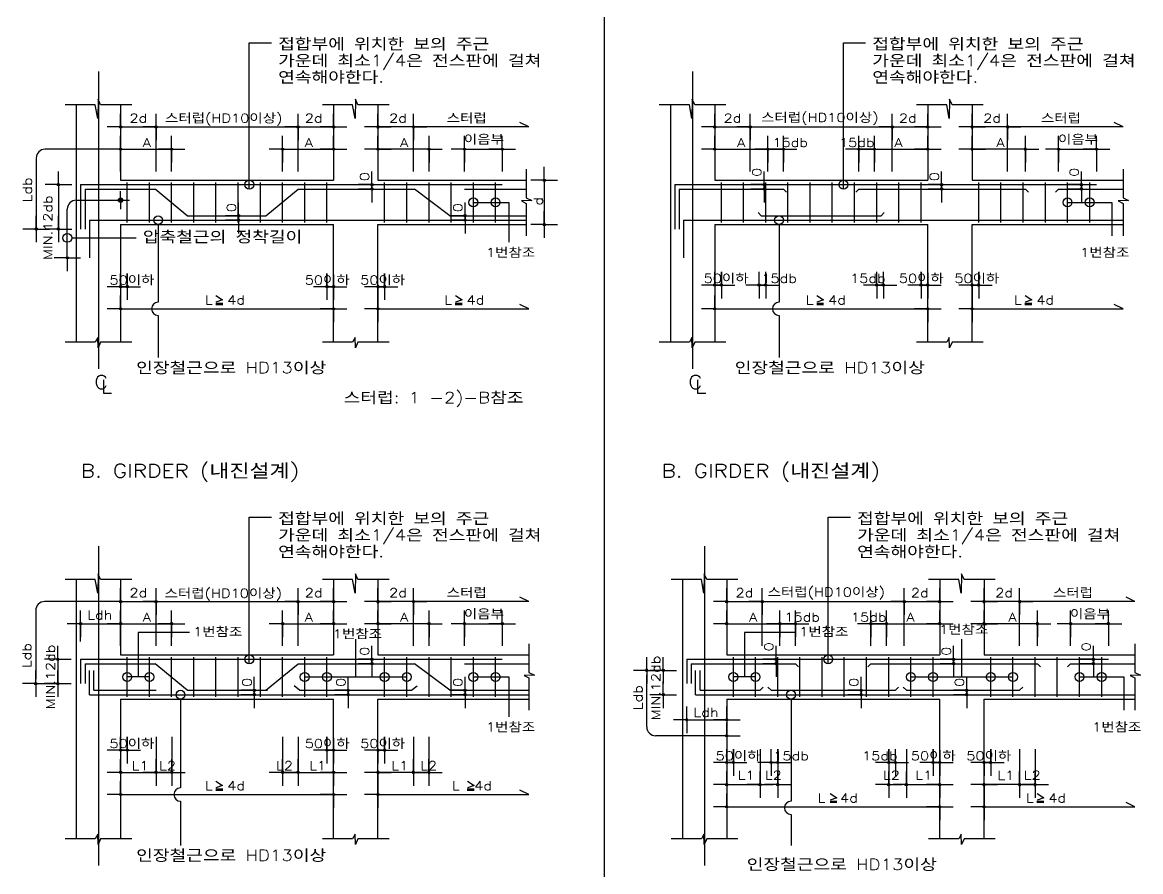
# Model space of a CAD drawing. Header units: millimetres. Extents: x 2237537 to 2823092, y 532110 to 734861.
# Drawn here: x 2576413 to 2596456, y 552192 to 567421 of the extents above; entities that cross this region are included whole.
import ezdxf
from ezdxf.lldxf.tags import DXFTag

# ---------------------------------------------------------------- set-up
doc = ezdxf.new("R2010")
doc.units = ezdxf.units.MM
doc.header["$LTSCALE"] = 300
doc.header["$MEASUREMENT"] = 0
for name, color, linetype in [('2', 2, 'Continuous'), ('3', 3, 'Continuous'), ('4', 4, 'Continuous'), ('P', 7, 'Continuous'), ('T', 3, 'Continuous')]:
    doc.layers.add(name, color=color, linetype=linetype)
doc.layers.add('text', color=7, linetype='Continuous', lineweight=30)
doc.styles.add('HS', font='romans__.ttf', dxfattribs={"width": 1.1, "bigfont": 'ghs'})
tags = doc.linetypes.add('CENTER', pattern=[45, 40, -2, 1, -2]).pattern_tags.tags
tags[10:11] = [DXFTag(74, 4), DXFTag(75, 0), DXFTag(340, '0'), DXFTag(46, 1.0), DXFTag(50, 0.0), DXFTag(44, 0.0), DXFTag(45, 0.0)]
tags[8:9] = [DXFTag(74, 4), DXFTag(75, 0), DXFTag(340, '0'), DXFTag(46, 1.0), DXFTag(50, 0.0), DXFTag(44, 0.0), DXFTag(45, 0.0)]
tags[6:7] = [DXFTag(74, 4), DXFTag(75, 0), DXFTag(340, '0'), DXFTag(46, 1.0), DXFTag(50, 0.0), DXFTag(44, 0.0), DXFTag(45, 0.0)]
tags[4:5] = [DXFTag(74, 4), DXFTag(75, 0), DXFTag(340, '0'), DXFTag(46, 1.0), DXFTag(50, 0.0), DXFTag(44, 0.0), DXFTag(45, 0.0)]

# ---------------------------------------------------------------- blocks, each defined once
blk = doc.blocks.new('P')
at = {"layer": '2'}
for q in [(0, 600), (-600, 0), (600, 0), (0, -600)]:
    blk.add_line((0, 0), q, dxfattribs=at)
at = {"layer": '4'}
for radius in [50, 25]:
    blk.add_circle((0, 0), radius, dxfattribs=at)
blk = doc.blocks.new('0')
at = {"layer": 'P'}
for p in [(0, 0), (0, -200)]:
    blk.add_blockref('P', p, dxfattribs=at)
at = {"layer": 'T', "style": 'HS', "width": 1.2}
blk.add_text('0', height=400, rotation=90, dxfattribs=at).set_placement((-129, 155))

msp = doc.modelspace()

# ---------------------------------------------------------------- linework, layer by layer
at = {"layer": '2'}
for p, q in [((2580480, 567055.8, -1000), (2580877.7, 567055.8, -1000)), ((2580480, 564431, -1000), (2580480, 567055.8, -1000)), ((2591128.8, 567055.8, -1000), (2591526.5, 567055.8, -1000)), ((2591128.8, 564431, -1000), (2591128.8, 567055.8, -1000)), ((2577770.7, 566042.8, -1000), (2577762.8, 565698.6, -1000)), ((2577815.5, 565942.2, -1000), (2577770.7, 566042.8, -1000)), ((2582383.8, 566042.8, -1000), (2582375.9, 565698.6, -1000)), ((2582428.6, 565942.2, -1000), (2582383.8, 566042.8, -1000)), ((2588419.5, 566042.8, -1000), (2588411.7, 565698.6, -1000)), ((2588464.4, 565942.2, -1000), (2588419.5, 566042.8, -1000)), ((2593032.7, 566042.8, -1000), (2593024.8, 565698.6, -1000)), ((2593077.5, 565942.2, -1000), (2593032.7, 566042.8, -1000)), ((2577718.7, 565942.2, -1000), (2577179.2, 565942.2, -1000)), ((2577378, 565942.2, -1000), (2577378, 561687, -1000)), ((2577762.8, 565698.6, -1000), (2577718.7, 565942.2, -1000)), ((2578372.2, 565942.2, -1000), (2577815.5, 565942.2, -1000)), ((2578173.4, 565942.2, -1000), (2578173.4, 564590.1, -1000)), ((2582331.8, 565942.2, -1000), (2581792.3, 565942.2, -1000)), ((2581991.2, 565942.2, -1000), (2581991.2, 564590.1, -1000)), ((2582375.9, 565698.6, -1000), (2582331.8, 565942.2, -1000)), ((2582985.4, 565942.2, -1000), (2582428.6, 565942.2, -1000)), ((2582786.5, 565942.2, -1000), (2582786.5, 564590.1, -1000)), ((2588367.5, 565942.2, -1000), (2587828.1, 565942.2, -1000)), ((2588026.9, 565942.2, -1000), (2588026.9, 561687, -1000)), ((2588411.7, 565698.6, -1000), (2588367.5, 565942.2, -1000)), ((2589021.1, 565942.2, -1000), (2588464.4, 565942.2, -1000)), ((2588822.3, 565942.2, -1000), (2588822.3, 564590.1, -1000)), ((2592980.7, 565942.2, -1000), (2592441.2, 565942.2, -1000)), ((2592640, 565942.2, -1000), (2592640, 564590.1, -1000)), ((2593024.8, 565698.6, -1000), (2592980.7, 565942.2, -1000)), ((2593634.3, 565942.2, -1000), (2593077.5, 565942.2, -1000)), ((2593435.4, 565942.2, -1000), (2593435.4, 564590.1, -1000)), ((2585490.8, 565544.6, -1000), (2585331.7, 565624.1, -1000)), ((2596139.7, 565544.6, -1000), (2595980.6, 565624.1, -1000)), ((2578173.4, 565544.6, -1000), (2581991.2, 565544.6, -1000)), ((2578809.7, 564749.2, -1000), (2578809.7, 565544.6, -1000)), ((2581354.9, 564749.2, -1000), (2581354.9, 565544.6, -1000)), ((2585490.8, 565544.6, -1000), (2582786.5, 565544.6, -1000)), ((2583422.8, 564749.2, -1000), (2583422.8, 565544.6, -1000)), ((2588822.3, 565544.6, -1000), (2592640, 565544.6, -1000)), ((2589458.6, 564749.2, -1000), (2589458.6, 565544.6, -1000)), ((2592003.8, 564749.2, -1000), (2592003.8, 565544.6, -1000)), ((2596139.7, 565544.6, -1000), (2593435.4, 565544.6, -1000)), ((2594071.7, 564749.2, -1000), (2594071.7, 565544.6, -1000)), ((2578173.4, 565146.9, -1000), (2576820.4, 565146.9, -1000)), ((2578173.4, 565146.9, -1000), (2579088.1, 565146.9, -1000)), ((2578173.4, 564749.2, -1000), (2578173.4, 565146.9, -1000)), ((2579088.1, 564749.2, -1000), (2579088.1, 565146.9, -1000)), ((2581076.5, 565146.9, -1000), (2581991.2, 565146.9, -1000)), ((2581076.5, 564749.2, -1000), (2581076.5, 565146.9, -1000)), ((2583701.2, 565146.9, -1000), (2582786.5, 565146.9, -1000)), ((2583701.2, 564749.2, -1000), (2583701.2, 565146.9, -1000)), ((2584337.5, 565146.9, -1000), (2585013.6, 565146.9, -1000)), ((2584337.5, 564749.2, -1000), (2584337.5, 565146.9, -1000)), ((2585013.6, 565146.9, -1000), (2585013.6, 564749.2, -1000)), ((2588822.3, 565146.9, -1000), (2590055.1, 565146.9, -1000)), ((2589776.7, 564749.2, -1000), (2589776.7, 565146.9, -1000)), ((2590055.1, 564749.2, -1000), (2590055.1, 565146.9, -1000)), ((2591407.2, 564749.2, -1000), (2591407.2, 565146.9, -1000)), ((2591407.2, 565146.9, -1000), (2592640, 565146.9, -1000)), ((2591685.6, 564749.2, -1000), (2591685.6, 565146.9, -1000)), ((2594389.9, 565146.9, -1000), (2593435.4, 565146.9, -1000)), ((2594389.9, 564749.2, -1000), (2594389.9, 565146.9, -1000)), ((2594986.4, 564749.2, -1000), (2594986.4, 565146.9, -1000)), ((2594986.4, 565146.9, -1000), (2595662.5, 565146.9, -1000)), ((2595662.5, 565146.9, -1000), (2595662.5, 564749.2, -1000)), ((2576661.3, 564987.8, -1000), (2576661.3, 563715.2, -1000)), ((2585440.8, 564789, -1000), (2585440.8, 564272, -1000)), ((2596139.7, 564789, -1000), (2596139.7, 564272, -1000)), ((2577059, 564510.6, -1000), (2577059, 563715.2, -1000)), ((2578173.4, 564590.1, -1000), (2581991.2, 564590.1, -1000)), ((2582786.5, 564590.1, -1000), (2585440.8, 564590.1, -1000)), ((2585766.7, 564590.1, -1000), (2585766.7, 563794.7, -1000)), ((2588822.3, 564590.1, -1000), (2592640, 564590.1, -1000)), ((2593435.4, 564590.1, -1000), (2596139.7, 564590.1, -1000)), ((2577378, 564232.2, -1000), (2578173.4, 564232.2, -1000)), ((2578173.4, 564232.2, -1000), (2578173.4, 564391.3, -1000)), ((2578173.4, 564232.2, -1000), (2578332.5, 564232.2, -1000)), ((2578173.4, 564232.2, -1000), (2578173.4, 564073.1, -1000)), ((2578173.4, 564232.2, -1000), (2578173.4, 564073.1, -1000)), ((2585541.4, 564227.2, -1000), (2585356.2, 564219.3, -1000)), ((2585356.2, 564219.3, -1000), (2585440.8, 564175.1, -1000)), ((2585356.2, 564219.3, -1000), (2585440.8, 564175.1, -1000)), ((2585440.8, 564272, -1000), (2585541.4, 564227.2, -1000)), ((2596240.3, 564227.2, -1000), (2596055.1, 564219.3, -1000)), ((2596055.1, 564219.3, -1000), (2596139.7, 564175.1, -1000)), ((2596139.7, 564272, -1000), (2596240.3, 564227.2, -1000)), ((2577218.9, 563198.2, -1000), (2577218.9, 564073.1, -1000)), ((2584496.6, 564192.4, -1000), (2585132.9, 564192.4, -1000)), ((2585132.9, 564192.4, -1000), (2585132.9, 563476.6, -1000)), ((2585440.8, 564175.1, -1000), (2585440.8, 563595.9, -1000)), ((2595145.5, 564192.4, -1000), (2595940.8, 564192.4, -1000)), ((2595940.8, 564192.4, -1000), (2595940.8, 563595.9, -1000)), ((2596139.7, 564175.1, -1000), (2596139.7, 563595.9, -1000)), ((2578173.4, 563794.7, -1000), (2578173.4, 561687, -1000)), ((2578173.4, 563794.7, -1000), (2581991.2, 563794.7, -1000)), ((2578847.1, 563794.7, -1000), (2578847.1, 562402.8, -1000)), ((2581991.2, 561687, -1000), (2581991.2, 563794.7, -1000)), ((2582786.5, 562800.5, -1000), (2582786.5, 563794.7, -1000)), ((2582786.5, 561687, -1000), (2582786.5, 563794.7, -1000)), ((2582786.5, 563794.7, -1000), (2585440.8, 563794.7, -1000)), ((2588822.3, 563794.7, -1000), (2588822.3, 561687, -1000)), ((2588822.3, 563794.7, -1000), (2592640, 563794.7, -1000)), ((2589975.6, 563794.7, -1000), (2589975.6, 562402.8, -1000)), ((2592640, 561687, -1000), (2592640, 563794.7, -1000)), ((2593435.4, 562800.5, -1000), (2593435.4, 563794.7, -1000)), ((2593435.4, 563794.7, -1000), (2596139.7, 563794.7, -1000)), ((2593435.4, 561687, -1000), (2593435.4, 563794.7, -1000)), ((2577298.5, 563556.1, -1000), (2578451.8, 563556.1, -1000)), ((2578292.7, 562919.8, -1000), (2578292.7, 562681.2, -1000)), ((2581871.9, 562919.8, -1000), (2581871.9, 562681.2, -1000)), ((2582905.8, 562919.8, -1000), (2582905.8, 562681.2, -1000)), ((2588941.6, 562949.2, -1000), (2588941.6, 562710.6, -1000)), ((2592520.7, 562949.2, -1000), (2592520.7, 562710.6, -1000)), ((2593554.7, 562949.2, -1000), (2593554.7, 562710.6, -1000)), ((2578173.4, 562681.2, -1000), (2578292.7, 562681.2, -1000)), ((2581871.9, 562681.2, -1000), (2581991.2, 562681.2, -1000)), ((2582826.3, 562681.2, -1000), (2582707, 562681.2, -1000)), ((2588822.3, 562710.6, -1000), (2588941.6, 562710.6, -1000)), ((2592520.7, 562710.6, -1000), (2592640, 562710.6, -1000)), ((2593475.2, 562710.6, -1000), (2593355.9, 562710.6, -1000)), ((2582786.5, 562561.9, -1000), (2582786.5, 562283.5, -1000)), ((2593435.4, 562561.9, -1000), (2593435.4, 562283.5, -1000)), ((2578173.4, 562283.5, -1000), (2581991.2, 562283.5, -1000)), ((2582786.5, 562283.5, -1000), (2585490.8, 562283.5, -1000)), ((2585490.8, 562283.5, -1000), (2585331.7, 562363.1, -1000)), ((2588822.3, 562283.5, -1000), (2592640, 562283.5, -1000)), ((2593435.4, 562283.5, -1000), (2596139.7, 562283.5, -1000)), ((2596139.7, 562283.5, -1000), (2595980.6, 562363.1, -1000)), ((2578847.1, 562164.2, -1000), (2578847.1, 561408.6, -1000)), ((2589975.6, 562164.2, -1000), (2589975.6, 561408.6, -1000)), ((2581991.2, 561687, -1000), (2581991.2, 561806.3, -1000)), ((2592640, 561687, -1000), (2592640, 561806.3, -1000)), ((2577718.7, 561687, -1000), (2577179.2, 561687, -1000)), ((2577762.8, 561771.6, -1000), (2577718.7, 561687, -1000)), ((2577770.7, 561586.4, -1000), (2577762.8, 561771.6, -1000)), ((2577815.5, 561687, -1000), (2577770.7, 561586.4, -1000)), ((2578372.2, 561687, -1000), (2577815.5, 561687, -1000)), ((2582331.8, 561687, -1000), (2581792.3, 561687, -1000)), ((2582375.9, 561771.6, -1000), (2582331.8, 561687, -1000)), ((2582383.8, 561586.4, -1000), (2582375.9, 561771.6, -1000)), ((2582428.6, 561687, -1000), (2582383.8, 561586.4, -1000)), ((2582985.4, 561687, -1000), (2582428.6, 561687, -1000)), ((2588367.5, 561687, -1000), (2587828.1, 561687, -1000)), ((2588411.7, 561771.6, -1000), (2588367.5, 561687, -1000)), ((2588419.5, 561586.4, -1000), (2588411.7, 561771.6, -1000)), ((2588464.4, 561687, -1000), (2588419.5, 561586.4, -1000)), ((2589021.1, 561687, -1000), (2588464.4, 561687, -1000)), ((2592980.7, 561687, -1000), (2592441.2, 561687, -1000)), ((2593024.8, 561771.6, -1000), (2592980.7, 561687, -1000)), ((2593032.7, 561586.4, -1000), (2593024.8, 561771.6, -1000)), ((2593077.5, 561687, -1000), (2593032.7, 561586.4, -1000)), ((2593634.3, 561687, -1000), (2593077.5, 561687, -1000)), ((2580480, 558545.3, -1000), (2580877.7, 558545.3, -1000)), ((2580480, 555920.6, -1000), (2580480, 558545.3, -1000)), ((2590856.7, 558545.3, -1000), (2591254.4, 558545.3, -1000)), ((2590856.7, 555920.6, -1000), (2590856.7, 558545.3, -1000)), ((2577718.7, 557431.8, -1000), (2577179.2, 557431.8, -1000)), ((2577378, 557431.8, -1000), (2577378, 552778.9, -1000)), ((2577762.8, 557188.1, -1000), (2577718.7, 557431.8, -1000)), ((2577770.7, 557532.4, -1000), (2577762.8, 557188.1, -1000)), ((2577815.5, 557431.8, -1000), (2577770.7, 557532.4, -1000)), ((2578372.2, 557431.8, -1000), (2577815.5, 557431.8, -1000)), ((2578173.4, 557431.8, -1000), (2578173.4, 556079.7, -1000)), ((2582331.8, 557431.8, -1000), (2581792.3, 557431.8, -1000)), ((2581991.2, 557431.8, -1000), (2581991.2, 556079.7, -1000)), ((2582375.9, 557188.1, -1000), (2582331.8, 557431.8, -1000)), ((2582383.8, 557532.4, -1000), (2582375.9, 557188.1, -1000)), ((2582428.6, 557431.8, -1000), (2582383.8, 557532.4, -1000)), ((2582985.4, 557431.8, -1000), (2582428.6, 557431.8, -1000)), ((2582786.5, 557431.8, -1000), (2582786.5, 556079.7, -1000)), ((2588582.4, 557431.8, -1000), (2588042.9, 557431.8, -1000)), ((2588241.8, 557431.8, -1000), (2588241.8, 552778.9, -1000)), ((2588626.5, 557188.1, -1000), (2588582.4, 557431.8, -1000)), ((2588634.4, 557532.4, -1000), (2588626.5, 557188.1, -1000)), ((2588679.2, 557431.8, -1000), (2588634.4, 557532.4, -1000)), ((2589236, 557431.8, -1000), (2588679.2, 557431.8, -1000)), ((2589037.1, 557431.8, -1000), (2589037.1, 556079.7, -1000)), ((2593195.5, 557431.8, -1000), (2592656.1, 557431.8, -1000)), ((2592854.9, 557431.8, -1000), (2592854.9, 556079.7, -1000)), ((2593239.7, 557188.1, -1000), (2593195.5, 557431.8, -1000)), ((2593247.6, 557532.4, -1000), (2593239.7, 557188.1, -1000)), ((2593292.4, 557431.8, -1000), (2593247.6, 557532.4, -1000)), ((2593849.1, 557431.8, -1000), (2593292.4, 557431.8, -1000)), ((2593650.3, 557431.8, -1000), (2593650.3, 556079.7, -1000)), ((2578173.4, 557034.1, -1000), (2576810.7, 557034.1, -1000)), ((2578173.4, 557034.1, -1000), (2581991.2, 557034.1, -1000)), ((2578809.7, 556238.7, -1000), (2578809.7, 557034.1, -1000)), ((2581354.9, 556238.7, -1000), (2581354.9, 557034.1, -1000)), ((2585490.8, 557034.1, -1000), (2582786.5, 557034.1, -1000)), ((2583422.8, 556238.7, -1000), (2583422.8, 557034.1, -1000)), ((2585490.8, 557034.1, -1000), (2585331.7, 557113.6, -1000)), ((2589037.1, 557034.1, -1000), (2592854.9, 557034.1, -1000)), ((2589673.4, 556238.7, -1000), (2589673.4, 557034.1, -1000)), ((2592218.6, 556238.7, -1000), (2592218.6, 557034.1, -1000)), ((2596354.5, 557034.1, -1000), (2593650.3, 557034.1, -1000)), ((2594286.6, 556238.7, -1000), (2594286.6, 557034.1, -1000)), ((2596354.5, 557034.1, -1000), (2596195.5, 557113.6, -1000)), ((2576651.7, 556875, -1000), (2576651.7, 555642.2, -1000)), ((2577457.6, 556318.3, -1000), (2577457.6, 556636.4, -1000)), ((2577457.6, 556636.4, -1000), (2578173.4, 556636.4, -1000)), ((2578173.4, 556636.4, -1000), (2579088.1, 556636.4, -1000)), ((2578173.4, 556238.7, -1000), (2578173.4, 556636.4, -1000)), ((2579088.1, 556238.7, -1000), (2579088.1, 556636.4, -1000)), ((2581076.5, 556636.4, -1000), (2581991.2, 556636.4, -1000)), ((2581076.5, 556238.7, -1000), (2581076.5, 556636.4, -1000)), ((2583701.2, 556636.4, -1000), (2582786.5, 556636.4, -1000)), ((2583701.2, 556238.7, -1000), (2583701.2, 556636.4, -1000)), ((2584337.5, 556636.4, -1000), (2585013.6, 556636.4, -1000)), ((2584337.5, 556238.7, -1000), (2584337.5, 556636.4, -1000)), ((2585013.6, 556636.4, -1000), (2585013.6, 556238.7, -1000)), ((2589037.1, 556636.4, -1000), (2590270, 556636.4, -1000)), ((2589991.6, 556238.7, -1000), (2589991.6, 556636.4, -1000)), ((2590270, 556238.7, -1000), (2590270, 556636.4, -1000)), ((2591622.1, 556238.7, -1000), (2591622.1, 556636.4, -1000)), ((2591622.1, 556636.4, -1000), (2592854.9, 556636.4, -1000)), ((2591900.5, 556238.7, -1000), (2591900.5, 556636.4, -1000)), ((2594604.7, 556636.4, -1000), (2593650.3, 556636.4, -1000)), ((2594604.7, 556238.7, -1000), (2594604.7, 556636.4, -1000)), ((2595201.3, 556238.7, -1000), (2595201.3, 556636.4, -1000)), ((2595201.3, 556636.4, -1000), (2595877.3, 556636.4, -1000)), ((2595877.3, 556636.4, -1000), (2595877.3, 556238.7, -1000)), ((2578491.5, 556477.3, -1000), (2578491.5, 555682, -1000)), ((2579406.2, 556477.3, -1000), (2578491.5, 556477.3, -1000)), ((2590270, 556477.3, -1000), (2589355.3, 556477.3, -1000)), ((2589355.3, 556477.3, -1000), (2589355.3, 555682, -1000)), ((2582388.9, 555682, -1000), (2582388.9, 556358, -1000)), ((2585490.8, 556278.5, -1000), (2585490.8, 555761.5, -1000)), ((2593252.6, 555682, -1000), (2593252.6, 556358, -1000)), ((2596354.5, 556278.5, -1000), (2596354.5, 555761.5, -1000)), ((2577049.3, 556000.1, -1000), (2577049.3, 555562.7, -1000)), ((2578173.4, 556079.7, -1000), (2581991.2, 556079.7, -1000)), ((2582786.5, 556079.7, -1000), (2585490.8, 556079.7, -1000)), ((2589037.1, 556079.7, -1000), (2592854.9, 556079.7, -1000)), ((2593650.3, 556079.7, -1000), (2596354.5, 556079.7, -1000)), ((2578690.4, 555682, -1000), (2578292.7, 555682, -1000)), ((2581474.2, 555682, -1000), (2583303.5, 555682, -1000)), ((2584496.6, 555682, -1000), (2585132.9, 555682, -1000)), ((2585132.9, 555682, -1000), (2585132.9, 554966.1, -1000)), ((2585591.4, 555716.7, -1000), (2585406.2, 555708.8, -1000)), ((2585406.2, 555708.8, -1000), (2585490.8, 555664.7, -1000)), ((2585406.2, 555708.8, -1000), (2585490.8, 555664.7, -1000)), ((2585490.8, 555761.5, -1000), (2585591.4, 555716.7, -1000)), ((2585490.8, 555664.7, -1000), (2585490.8, 555085.4, -1000)), ((2587604.3, 554787, -1000), (2587604.3, 555721.7, -1000)), ((2589554.1, 555682, -1000), (2589156.4, 555682, -1000)), ((2592337.9, 555682, -1000), (2594167.3, 555682, -1000)), ((2595360.3, 555682, -1000), (2596155.7, 555682, -1000)), ((2596155.7, 555682, -1000), (2596155.7, 555085.4, -1000)), ((2596455.1, 555716.7, -1000), (2596270, 555708.8, -1000)), ((2596270, 555708.8, -1000), (2596354.5, 555664.7, -1000)), ((2596354.5, 555761.5, -1000), (2596455.1, 555716.7, -1000)), ((2596354.5, 555664.7, -1000), (2596354.5, 555085.4, -1000)), ((2576651.7, 555562.7, -1000), (2577049.3, 555562.7, -1000)), ((2578173.4, 555284.3, -1000), (2578173.4, 552778.9, -1000)), ((2578173.4, 555284.3, -1000), (2581991.2, 555284.3, -1000)), ((2579247.1, 555284.3, -1000), (2579247.1, 553693.5, -1000)), ((2581991.2, 552778.9, -1000), (2581991.2, 555284.3, -1000)), ((2582786.5, 554290.1, -1000), (2582786.5, 555284.3, -1000)), ((2582786.5, 552778.9, -1000), (2582786.5, 555284.3, -1000)), ((2582786.5, 555284.3, -1000), (2585490.8, 555284.3, -1000)), ((2589037.1, 555284.3, -1000), (2589037.1, 552778.9, -1000)), ((2589037.1, 555284.3, -1000), (2592854.9, 555284.3, -1000)), ((2590190.4, 555284.3, -1000), (2590190.4, 553454.9, -1000)), ((2592854.9, 552778.9, -1000), (2592854.9, 555284.3, -1000)), ((2593650.3, 554290.1, -1000), (2593650.3, 555284.3, -1000)), ((2593650.3, 555284.3, -1000), (2596354.5, 555284.3, -1000)), ((2593650.3, 552778.9, -1000), (2593650.3, 555284.3, -1000)), ((2588321.3, 554913.7, -1000), (2589037.1, 554913.7, -1000)), ((2578292.7, 554608.2, -1000), (2578292.7, 554369.6, -1000)), ((2578809.7, 554608.2, -1000), (2578809.7, 553971.9, -1000)), ((2579091.3, 554608.2, -1000), (2579091.3, 553971.9, -1000)), ((2581077.4, 554608.2, -1000), (2581077.4, 553971.9, -1000)), ((2581354.9, 554608.2, -1000), (2581354.9, 553971.9, -1000)), ((2581871.9, 554608.2, -1000), (2581871.9, 554369.6, -1000)), ((2582905.8, 554608.2, -1000), (2582905.8, 554369.6, -1000)), ((2583422.8, 554608.2, -1000), (2583422.8, 553971.9, -1000)), ((2583700.3, 554608.2, -1000), (2583700.3, 553971.9, -1000)), ((2589037.1, 554627.9, -1000), (2587763.3, 554627.9, -1000)), ((2589156.4, 554387.9, -1000), (2589156.4, 554149.3, -1000)), ((2589633.7, 554387.9, -1000), (2589633.7, 553751.6, -1000)), ((2589951.4, 554387.9, -1000), (2589951.4, 553751.6, -1000)), ((2591940.6, 554387.9, -1000), (2591940.6, 553751.6, -1000)), ((2592258.4, 554387.9, -1000), (2592258.4, 553751.6, -1000)), ((2592735.6, 554387.9, -1000), (2592735.6, 554149.3, -1000)), ((2593769.6, 554387.9, -1000), (2593769.6, 554149.3, -1000)), ((2594286.6, 554387.9, -1000), (2594286.6, 553751.6, -1000)), ((2594563, 554387.9, -1000), (2594563, 553751.6, -1000)), ((2578173.4, 554369.6, -1000), (2578292.7, 554369.6, -1000)), ((2581871.9, 554369.6, -1000), (2581991.2, 554369.6, -1000)), ((2582826.3, 554369.6, -1000), (2582707, 554369.6, -1000)), ((2589037.1, 554149.3, -1000), (2589156.4, 554149.3, -1000)), ((2592735.6, 554149.3, -1000), (2592854.9, 554149.3, -1000)), ((2593690, 554149.3, -1000), (2593570.7, 554149.3, -1000)), ((2578173.4, 553971.9, -1000), (2579088.1, 553971.9, -1000)), ((2581354.9, 553971.9, -1000), (2581991.2, 553971.9, -1000)), ((2583422.8, 553971.9, -1000), (2582786.5, 553971.9, -1000)), ((2582786.5, 553852.6, -1000), (2582786.5, 553574.2, -1000)), ((2585490.8, 553574.2, -1000), (2585331.7, 553653.8, -1000)), ((2589037.1, 553751.6, -1000), (2589673.4, 553751.6, -1000)), ((2592218.6, 553751.6, -1000), (2592854.9, 553751.6, -1000)), ((2594286.6, 553751.6, -1000), (2593650.3, 553751.6, -1000)), ((2593650.3, 553632.3, -1000), (2593650.3, 553353.9, -1000)), ((2578173.4, 553574.2, -1000), (2581991.2, 553574.2, -1000)), ((2579247.1, 553454.9, -1000), (2579247.1, 552659.6, -1000)), ((2582786.5, 553574.2, -1000), (2585490.8, 553574.2, -1000)), ((2596354.5, 553353.9, -1000), (2596195.5, 553433.5, -1000)), ((2589037.1, 553353.9, -1000), (2592854.9, 553353.9, -1000)), ((2590190.4, 553216.3, -1000), (2590190.4, 552659.6, -1000)), ((2593650.3, 553353.9, -1000), (2596354.5, 553353.9, -1000)), ((2577718.7, 552778.9, -1000), (2577179.2, 552778.9, -1000)), ((2577762.8, 552863.4, -1000), (2577718.7, 552778.9, -1000)), ((2577770.7, 552678.3, -1000), (2577762.8, 552863.4, -1000)), ((2577815.5, 552778.9, -1000), (2577770.7, 552678.3, -1000)), ((2578372.2, 552778.9, -1000), (2577815.5, 552778.9, -1000)), ((2582331.8, 552778.9, -1000), (2581792.3, 552778.9, -1000)), ((2581991.2, 552778.9, -1000), (2581991.2, 552898.2, -1000)), ((2582375.9, 552863.4, -1000), (2582331.8, 552778.9, -1000)), ((2582383.8, 552678.3, -1000), (2582375.9, 552863.4, -1000)), ((2582428.6, 552778.9, -1000), (2582383.8, 552678.3, -1000)), ((2582985.4, 552778.9, -1000), (2582428.6, 552778.9, -1000)), ((2588582.4, 552778.9, -1000), (2588042.9, 552778.9, -1000)), ((2588626.5, 552863.4, -1000), (2588582.4, 552778.9, -1000)), ((2588634.4, 552678.3, -1000), (2588626.5, 552863.4, -1000)), ((2588679.2, 552778.9, -1000), (2588634.4, 552678.3, -1000)), ((2589236, 552778.9, -1000), (2588679.2, 552778.9, -1000)), ((2593195.5, 552778.9, -1000), (2592656.1, 552778.9, -1000)), ((2592854.9, 552778.9, -1000), (2592854.9, 552898.2, -1000)), ((2593239.7, 552863.4, -1000), (2593195.5, 552778.9, -1000)), ((2593247.6, 552678.3, -1000), (2593239.7, 552863.4, -1000)), ((2593292.4, 552778.9, -1000), (2593247.6, 552678.3, -1000)), ((2593849.1, 552778.9, -1000), (2593292.4, 552778.9, -1000))]:
    msp.add_line(p, q, dxfattribs=at)
at = {"layer": '2', "linetype": 'CENTER'}
for p, q in [((2577775.7, 566538.8, -1000), (2577775.7, 561209.8, -1000)), ((2588424.6, 566538.8, -1000), (2588424.6, 561209.8, -1000)), ((2577775.7, 558028.3, -1000), (2577775.7, 552301.6, -1000)), ((2588639.4, 558028.3, -1000), (2588639.4, 552301.6, -1000))]:
    msp.add_line(p, q, dxfattribs=at)
at = {"layer": '2'}
for centre in [(2580480, 564510.6, -1000), (2591128.8, 564510.6, -1000), (2584496.6, 564192.4, -1000), (2584894.3, 564192.4, -1000), (2595145.5, 564192.4, -1000), (2595543.1, 564192.4, -1000), (2578847.1, 563874.3, -1000), (2589975.6, 563874.3, -1000), (2577218.9, 563556.1, -1000), (2580480, 556000.1, -1000), (2590856.7, 556000.1, -1000), (2578292.7, 555682, -1000), (2578690.4, 555682, -1000), (2581474.2, 555682, -1000), (2581871.9, 555682, -1000), (2582905.8, 555682, -1000), (2583303.5, 555682, -1000), (2584496.6, 555682, -1000), (2584894.3, 555682, -1000), (2589156.4, 555682, -1000), (2589554.1, 555682, -1000), (2592337.9, 555682, -1000), (2592735.6, 555682, -1000), (2593769.6, 555682, -1000), (2594167.3, 555682, -1000), (2595360.3, 555682, -1000), (2595758, 555682, -1000), (2579247.1, 555363.8, -1000), (2590190.4, 555363.8, -1000)]:
    msp.add_circle(centre, 79.5, dxfattribs=at)
for centre, radius, start, end in [((2576820.4, 564987.8, -1000), 159.1, 90, 180), ((2577378, 564073.1, -1000), 159.1, 90, 180), ((2578847.1, 562283.5, -1000), 119.3, 90, 270), ((2589975.6, 562283.5, -1000), 119.3, 90, 270), ((2576810.7, 556875, -1000), 159.1, 90, 180), ((2587763.3, 554787, -1000), 159.1, 180, 270), ((2579247.1, 553574.2, -1000), 119.3, 90, 270), ((2590190.4, 553335.6, -1000), 119.3, 90, 270)]:
    msp.add_arc(centre, radius, start, end, dxfattribs=at)
at = {"layer": '3', "color": 7}
msp.add_line((2586839.6, 576679.7, -1000), (2586839.6, 541919.1, -1000), dxfattribs=at)
at = {"layer": '4'}
for p, q in [((2577457.6, 564510.6, -1000), (2577457.6, 563715.2, -1000)), ((2577457.6, 564510.6, -1000), (2585013.6, 564510.6, -1000)), ((2577537.1, 564431, -1000), (2578790.9, 564431, -1000)), ((2577537.1, 564431, -1000), (2577537.1, 563715.2, -1000)), ((2578292.7, 563834.5, -1000), (2578292.7, 564550.3, -1000)), ((2578690.4, 563834.5, -1000), (2578690.4, 564550.3, -1000)), ((2579366.4, 563953.8, -1000), (2578790.9, 564431, -1000)), ((2579088.1, 563834.5, -1000), (2579088.1, 564550.3, -1000)), ((2579485.8, 563834.5, -1000), (2579485.8, 564550.3, -1000)), ((2579883.4, 563834.5, -1000), (2579883.4, 564550.3, -1000)), ((2580281.1, 563834.5, -1000), (2580281.1, 564550.3, -1000)), ((2580678.8, 563834.5, -1000), (2580678.8, 564550.3, -1000)), ((2580779.3, 563953.8, -1000), (2581354.9, 564431, -1000)), ((2581076.5, 563834.5, -1000), (2581076.5, 564550.3, -1000)), ((2581354.9, 564431, -1000), (2583443.8, 564431, -1000)), ((2581474.2, 563834.5, -1000), (2581474.2, 564550.3, -1000)), ((2581871.9, 563834.5, -1000), (2581871.9, 564550.3, -1000)), ((2582905.8, 563834.5, -1000), (2582905.8, 564550.3, -1000)), ((2583303.5, 563834.5, -1000), (2583303.5, 564550.3, -1000)), ((2584071.7, 563953.8, -1000), (2583443.8, 564431, -1000)), ((2583701.2, 563834.5, -1000), (2583701.2, 564550.3, -1000)), ((2584098.9, 563834.5, -1000), (2584098.9, 564550.3, -1000)), ((2584337.5, 564431, -1000), (2585440.8, 564431, -1000)), ((2584496.6, 563834.5, -1000), (2584496.6, 564550.3, -1000)), ((2584894.3, 563834.5, -1000), (2584894.3, 564550.3, -1000)), ((2588106.4, 564510.6, -1000), (2588106.4, 563715.2, -1000)), ((2588106.4, 564510.6, -1000), (2595662.5, 564510.6, -1000)), ((2588186, 564431, -1000), (2590055.1, 564431, -1000)), ((2588186, 564431, -1000), (2588186, 563715.2, -1000)), ((2588941.6, 563834.5, -1000), (2588941.6, 564550.3, -1000)), ((2589339.3, 563834.5, -1000), (2589339.3, 564550.3, -1000)), ((2589736.9, 563834.5, -1000), (2589736.9, 564550.3, -1000)), ((2590055.1, 564431, -1000), (2590111.3, 564374.8, -1000)), ((2590134.6, 563834.5, -1000), (2590134.6, 564550.3, -1000)), ((2590532.3, 563834.5, -1000), (2590532.3, 564550.3, -1000)), ((2590930, 563834.5, -1000), (2590930, 564550.3, -1000)), ((2591327.7, 563834.5, -1000), (2591327.7, 564550.3, -1000)), ((2591407.2, 564431, -1000), (2591351, 564374.8, -1000)), ((2591407.2, 564431, -1000), (2594389.9, 564431, -1000)), ((2591725.4, 563834.5, -1000), (2591725.4, 564550.3, -1000)), ((2592123.1, 563834.5, -1000), (2592123.1, 564550.3, -1000)), ((2592520.7, 563834.5, -1000), (2592520.7, 564550.3, -1000)), ((2593554.7, 563834.5, -1000), (2593554.7, 564550.3, -1000)), ((2593952.4, 563834.5, -1000), (2593952.4, 564550.3, -1000)), ((2594350.1, 563834.5, -1000), (2594350.1, 564550.3, -1000)), ((2594389.9, 564431, -1000), (2594446.1, 564374.8, -1000)), ((2594747.8, 563834.5, -1000), (2594747.8, 564550.3, -1000)), ((2594986.4, 564431, -1000), (2594930.1, 564374.8, -1000)), ((2594986.4, 564431, -1000), (2596139.7, 564431, -1000)), ((2595145.5, 563834.5, -1000), (2595145.5, 564550.3, -1000)), ((2595543.1, 563834.5, -1000), (2595543.1, 564550.3, -1000)), ((2589657.4, 563953.8, -1000), (2589601.2, 564010.1, -1000)), ((2591804.9, 563953.8, -1000), (2591861.1, 564010.1, -1000)), ((2577616.6, 563874.3, -1000), (2577616.6, 563198.2, -1000)), ((2577616.6, 563874.3, -1000), (2585440.8, 563874.3, -1000)), ((2579366.4, 563953.8, -1000), (2580779.3, 563953.8, -1000)), ((2584071.7, 563953.8, -1000), (2585440.8, 563953.8, -1000)), ((2588265.5, 563874.3, -1000), (2588265.5, 563198.2, -1000)), ((2588265.5, 563874.3, -1000), (2596139.7, 563874.3, -1000)), ((2589657.4, 563953.8, -1000), (2591804.9, 563953.8, -1000)), ((2577457.6, 556000.1, -1000), (2577457.6, 555562.7, -1000)), ((2577457.6, 556000.1, -1000), (2585013.6, 556000.1, -1000)), ((2578292.7, 555324, -1000), (2578292.7, 556039.9, -1000)), ((2578690.4, 555324, -1000), (2578690.4, 556039.9, -1000)), ((2579088.1, 555324, -1000), (2579088.1, 556039.9, -1000)), ((2579485.8, 555324, -1000), (2579485.8, 556039.9, -1000)), ((2579883.4, 555324, -1000), (2579883.4, 556039.9, -1000)), ((2580281.1, 555324, -1000), (2580281.1, 556039.9, -1000)), ((2580678.8, 555324, -1000), (2580678.8, 556039.9, -1000)), ((2581076.5, 555324, -1000), (2581076.5, 556039.9, -1000)), ((2581474.2, 555324, -1000), (2581474.2, 556039.9, -1000)), ((2581871.9, 555324, -1000), (2581871.9, 556039.9, -1000)), ((2582905.8, 555324, -1000), (2582905.8, 556039.9, -1000)), ((2583303.5, 555324, -1000), (2583303.5, 556039.9, -1000)), ((2583701.2, 555324, -1000), (2583701.2, 556039.9, -1000)), ((2584098.9, 555324, -1000), (2584098.9, 556039.9, -1000)), ((2584496.6, 555324, -1000), (2584496.6, 556039.9, -1000)), ((2584894.3, 555324, -1000), (2584894.3, 556039.9, -1000)), ((2588321.3, 556000.1, -1000), (2588321.3, 555562.7, -1000)), ((2588321.3, 556000.1, -1000), (2595877.3, 556000.1, -1000)), ((2589156.4, 555324, -1000), (2589156.4, 556039.9, -1000)), ((2589554.1, 555324, -1000), (2589554.1, 556039.9, -1000)), ((2589951.8, 555324, -1000), (2589951.8, 556039.9, -1000)), ((2590349.5, 555324, -1000), (2590349.5, 556039.9, -1000)), ((2590747.2, 555324, -1000), (2590747.2, 556039.9, -1000)), ((2591144.9, 555324, -1000), (2591144.9, 556039.9, -1000)), ((2591542.5, 555324, -1000), (2591542.5, 556039.9, -1000)), ((2591940.2, 555324, -1000), (2591940.2, 556039.9, -1000)), ((2592337.9, 555324, -1000), (2592337.9, 556039.9, -1000)), ((2592735.6, 555324, -1000), (2592735.6, 556039.9, -1000)), ((2593769.6, 555324, -1000), (2593769.6, 556039.9, -1000)), ((2594167.3, 555324, -1000), (2594167.3, 556039.9, -1000)), ((2594565, 555324, -1000), (2594565, 556039.9, -1000)), ((2594962.6, 555324, -1000), (2594962.6, 556039.9, -1000)), ((2595360.3, 555324, -1000), (2595360.3, 556039.9, -1000)), ((2595758, 555324, -1000), (2595758, 556039.9, -1000)), ((2577537.1, 555920.6, -1000), (2578790.9, 555920.6, -1000)), ((2577537.1, 555920.6, -1000), (2577537.1, 555562.7, -1000)), ((2577616.6, 555363.8, -1000), (2577616.6, 555801.3, -1000)), ((2577696.2, 555443.4, -1000), (2577696.2, 555801.3, -1000)), ((2579366.4, 555443.4, -1000), (2578790.9, 555920.6, -1000)), ((2580779.3, 555443.4, -1000), (2581354.9, 555920.6, -1000)), ((2581354.9, 555920.6, -1000), (2583443.8, 555920.6, -1000)), ((2584071.7, 555443.4, -1000), (2583443.8, 555920.6, -1000)), ((2584337.5, 555920.6, -1000), (2585490.8, 555920.6, -1000)), ((2588400.8, 555920.6, -1000), (2590270, 555920.6, -1000)), ((2588400.8, 555920.6, -1000), (2588400.8, 555562.7, -1000)), ((2588480.4, 555363.8, -1000), (2588480.4, 555801.3, -1000)), ((2588559.9, 555443.4, -1000), (2588559.9, 555801.3, -1000)), ((2590270, 555920.6, -1000), (2590326.2, 555864.3, -1000)), ((2591622.1, 555920.6, -1000), (2591565.8, 555864.3, -1000)), ((2591622.1, 555920.6, -1000), (2594604.7, 555920.6, -1000)), ((2594604.7, 555920.6, -1000), (2594661, 555864.3, -1000)), ((2595201.3, 555920.6, -1000), (2595145, 555864.3, -1000)), ((2595201.3, 555920.6, -1000), (2596354.5, 555920.6, -1000)), ((2577696.2, 555443.4, -1000), (2578809.7, 555443.4, -1000)), ((2579366.4, 555443.4, -1000), (2580779.3, 555443.4, -1000)), ((2581379, 555443.4, -1000), (2581283.1, 555522.9, -1000)), ((2581379, 555443.4, -1000), (2583390.2, 555443.4, -1000)), ((2583390.2, 555443.4, -1000), (2583486.2, 555522.9, -1000)), ((2584071.7, 555443.4, -1000), (2585490.8, 555443.4, -1000)), ((2588559.9, 555443.4, -1000), (2589633.7, 555443.4, -1000)), ((2589633.7, 555443.4, -1000), (2589689.9, 555499.6, -1000)), ((2589832.5, 555443.4, -1000), (2589776.3, 555499.6, -1000)), ((2589832.5, 555443.4, -1000), (2592059.5, 555443.4, -1000)), ((2592059.5, 555443.4, -1000), (2592115.8, 555499.6, -1000)), ((2592258.4, 555443.4, -1000), (2592202.1, 555499.6, -1000)), ((2592258.4, 555443.4, -1000), (2594286.6, 555443.4, -1000)), ((2594286.6, 555443.4, -1000), (2594342.8, 555499.6, -1000)), ((2577616.6, 555363.8, -1000), (2585490.8, 555363.8, -1000)), ((2588480.4, 555363.8, -1000), (2596354.5, 555363.8, -1000))]:
    msp.add_line(p, q, dxfattribs=at)
for radius in [39.8, 29.8, 19.9, 9.94]:
    msp.add_circle((2578173.4, 564232.2, -1000), radius, dxfattribs=at)
at = {"layer": 'text'}
for p, q in [((2579883.4, 562522.2, -1000), (2580002.7, 562442.6, -1000)), ((2580002.7, 562442.6, -1000), (2579883.4, 562402.8, -1000)), ((2584173.4, 562522.2, -1000), (2584292.7, 562442.6, -1000)), ((2584292.7, 562442.6, -1000), (2584173.4, 562402.8, -1000)), ((2590654.8, 562522.2, -1000), (2590774.1, 562442.6, -1000)), ((2590774.1, 562442.6, -1000), (2590654.8, 562402.8, -1000)), ((2594384.8, 562522.2, -1000), (2594504.1, 562442.6, -1000)), ((2594504.1, 562442.6, -1000), (2594384.8, 562402.8, -1000)), ((2579881.8, 562383.9, -1000), (2580003.2, 562383.9, -1000)), ((2579881.8, 562364.2, -1000), (2580003.2, 562364.2, -1000)), ((2584171.8, 562383.9, -1000), (2584293.1, 562383.9, -1000)), ((2584171.8, 562364.2, -1000), (2584293.1, 562364.2, -1000)), ((2590653.2, 562383.9, -1000), (2590774.6, 562383.9, -1000)), ((2590653.2, 562364.2, -1000), (2590774.6, 562364.2, -1000)), ((2594383.2, 562383.9, -1000), (2594504.6, 562383.9, -1000)), ((2594383.2, 562364.2, -1000), (2594504.6, 562364.2, -1000)), ((2579883.4, 553812.8, -1000), (2580002.7, 553733.3, -1000)), ((2584389.2, 553812.8, -1000), (2584508.5, 553733.3, -1000)), ((2579881.8, 553674.6, -1000), (2580003.2, 553674.6, -1000)), ((2579881.8, 553654.9, -1000), (2580003.2, 553654.9, -1000)), ((2580002.7, 553733.3, -1000), (2579883.4, 553693.5, -1000)), ((2584387.6, 553674.6, -1000), (2584509, 553674.6, -1000)), ((2584387.6, 553654.9, -1000), (2584509, 553654.9, -1000)), ((2584508.5, 553733.3, -1000), (2584389.2, 553693.5, -1000)), ((2590889.9, 553592.5, -1000), (2591009.2, 553513, -1000)), ((2594599.6, 553592.5, -1000), (2594718.9, 553513, -1000)), ((2590888.3, 553454.3, -1000), (2591009.7, 553454.3, -1000)), ((2590888.3, 553434.6, -1000), (2591009.7, 553434.6, -1000)), ((2591009.2, 553513, -1000), (2590889.9, 553473.2, -1000)), ((2594598, 553454.3, -1000), (2594719.4, 553454.3, -1000)), ((2594598, 553434.6, -1000), (2594719.4, 553434.6, -1000)), ((2594718.9, 553513, -1000), (2594599.6, 553473.2, -1000))]:
    msp.add_line(p, q, dxfattribs=at)

# ---------------------------------------------------------------- block references
at = {"layer": '2', "xscale": 0.39768529497087, "yscale": 0.39768529497087, "zscale": 0.3976852949999738}
for name, p in [('P', (2577059, 564510.6, -1000)), ('P', (2577059, 563715.2, -1000)), ('P', (2577049.3, 556000.1, -1000)), ('P', (2587899, 555801.3, -1000)), ('P', (2577049.3, 555562.7, -1000)), ('P', (2587899, 555363.8, -1000)), ('0', (2591446.6, 555443.4, -1000)), ('0', (2593338.6, 555443.4, -1000)), ('P', (2589037.1, 554913.7, -1000)), ('P', (2589037.1, 554627.9, -1000))]:
    msp.add_blockref(name, p, dxfattribs=at)
at = {"layer": 'P', "yscale": 0.39768529497087, "zscale": 0.3976852949999738}
for p, xscale in [((2578173.4, 565544.6, -1000), 0.39768529497087), ((2578809.7, 565544.6, -1000), 0.39768529497087), ((2581354.9, 565544.6, -1000), 0.39768529497087), ((2581991.2, 565544.6, -1000), 0.39768529497087), ((2582786.5, 565544.6, -1000), -0.39768529497087), ((2583422.8, 565544.6, -1000), -0.39768529497087), ((2588822.3, 565544.6, -1000), 0.39768529497087), ((2589458.6, 565544.6, -1000), 0.39768529497087), ((2592003.8, 565544.6, -1000), 0.39768529497087), ((2592640, 565544.6, -1000), 0.39768529497087), ((2593435.4, 565544.6, -1000), -0.39768529497087), ((2594071.7, 565544.6, -1000), -0.39768529497087), ((2578173.4, 565146.9, -1000), 0.39768529497087), ((2579088.1, 565146.9, -1000), 0.39768529497087), ((2581076.5, 565146.9, -1000), 0.39768529497087), ((2581991.2, 565146.9, -1000), 0.39768529497087), ((2582786.5, 565146.9, -1000), 0.39768529497087), ((2583701.2, 565146.9, -1000), 0.39768529497087), ((2584337.5, 565146.9, -1000), 0.39768529497087), ((2585013.6, 565146.9, -1000), 0.39768529497087), ((2588822.3, 565146.9, -1000), 0.39768529497087), ((2589776.7, 565146.9, -1000), 0.39768529497087), ((2590055.1, 565146.9, -1000), 0.39768529497087), ((2591407.2, 565146.9, -1000), 0.39768529497087), ((2591685.6, 565146.9, -1000), 0.39768529497087), ((2592640, 565146.9, -1000), 0.39768529497087), ((2593435.4, 565146.9, -1000), -0.39768529497087), ((2594389.9, 565146.9, -1000), -0.39768529497087), ((2594986.4, 565146.9, -1000), 0.39768529497087), ((2595662.5, 565146.9, -1000), 0.39768529497087), ((2585766.7, 564590.1, -1000), 0.39768529497087), ((2582677.6, 564510.6, -1000), 0.39768529497087), ((2582677.6, 564431, -1000), 0.39768529497087), ((2589707.5, 564510.6, -1000), 0.39768529497087), ((2589707.5, 564431, -1000), 0.39768529497087), ((2592889, 564510.6, -1000), 0.39768529497087), ((2592889, 564431, -1000), 0.39768529497087), ((2595394.4, 564510.6, -1000), 0.39768529497087), ((2595394.4, 564431, -1000), 0.39768529497087), ((2580289.8, 563953.8, -1000), 0.39768529497087), ((2580289.8, 563874.3, -1000), 0.39768529497087), ((2584347.9, 563953.8, -1000), 0.39768529497087), ((2584347.9, 563874.3, -1000), 0.39768529497087), ((2585766.7, 563794.7, -1000), 0.39768529497087), ((2576661.3, 563715.2, -1000), 0.39768529497087), ((2577218.9, 563198.2, -1000), 0.39768529497087), ((2578173.4, 562681.2, -1000), 0.39768529497087), ((2578292.7, 562681.2, -1000), 0.39768529497087), ((2581871.9, 562681.2, -1000), 0.39768529497087), ((2581991.2, 562681.2, -1000), 0.39768529497087), ((2582786.5, 562681.2, -1000), -0.39768529497087), ((2582905.8, 562681.2, -1000), -0.39768529497087), ((2588822.3, 562710.6, -1000), 0.39768529497087), ((2588941.6, 562710.6, -1000), 0.39768529497087), ((2589617.6, 562710.6, -1000), 0.39768529497087), ((2589736.9, 562710.6, -1000), 0.39768529497087), ((2591725.4, 562710.6, -1000), 0.39768529497087), ((2591844.7, 562710.6, -1000), 0.39768529497087), ((2592520.7, 562710.6, -1000), 0.39768529497087), ((2592640, 562710.6, -1000), 0.39768529497087), ((2593435.4, 562710.6, -1000), -0.39768529497087), ((2593554.7, 562710.6, -1000), -0.39768529497087), ((2578173.4, 562283.5, -1000), 0.39768529497087), ((2581991.2, 562283.5, -1000), 0.39768529497087), ((2582786.5, 562283.5, -1000), 0.39768529497087), ((2588822.3, 562283.5, -1000), 0.39768529497087), ((2592640, 562283.5, -1000), 0.39768529497087), ((2593435.4, 562283.5, -1000), 0.39768529497087), ((2578173.4, 557034.1, -1000), 0.39768529497087), ((2578809.7, 557034.1, -1000), 0.39768529497087), ((2581354.9, 557034.1, -1000), 0.39768529497087), ((2581991.2, 557034.1, -1000), 0.39768529497087), ((2582786.5, 557034.1, -1000), -0.39768529497087), ((2583422.8, 557034.1, -1000), -0.39768529497087), ((2589037.1, 557034.1, -1000), 0.39768529497087), ((2589673.4, 557034.1, -1000), 0.39768529497087), ((2592218.6, 557034.1, -1000), 0.39768529497087), ((2592854.9, 557034.1, -1000), 0.39768529497087), ((2593650.3, 557034.1, -1000), -0.39768529497087), ((2594286.6, 557034.1, -1000), -0.39768529497087), ((2577457.6, 556636.4, -1000), 0.39768529497087), ((2578173.4, 556636.4, -1000), 0.39768529497087), ((2579088.1, 556636.4, -1000), 0.39768529497087), ((2581076.5, 556636.4, -1000), 0.39768529497087), ((2581991.2, 556636.4, -1000), 0.39768529497087), ((2582786.5, 556636.4, -1000), 0.39768529497087), ((2583701.2, 556636.4, -1000), 0.39768529497087), ((2584337.5, 556636.4, -1000), 0.39768529497087), ((2585013.6, 556636.4, -1000), 0.39768529497087), ((2589037.1, 556636.4, -1000), 0.39768529497087), ((2589991.6, 556636.4, -1000), 0.39768529497087), ((2590270, 556636.4, -1000), 0.39768529497087), ((2591622.1, 556636.4, -1000), 0.39768529497087), ((2591900.5, 556636.4, -1000), 0.39768529497087), ((2592854.9, 556636.4, -1000), 0.39768529497087), ((2593650.3, 556636.4, -1000), -0.39768529497087), ((2594604.7, 556636.4, -1000), -0.39768529497087), ((2595201.3, 556636.4, -1000), 0.39768529497087), ((2595877.3, 556636.4, -1000), 0.39768529497087), ((2582677.6, 556000.1, -1000), 0.39768529497087), ((2589922.4, 556000.1, -1000), 0.39768529497087), ((2593103.9, 556000.1, -1000), 0.39768529497087), ((2595609.3, 556000.1, -1000), 0.39768529497087), ((2582677.6, 555920.6, -1000), 0.39768529497087), ((2589922.4, 555920.6, -1000), 0.39768529497087), ((2593103.9, 555920.6, -1000), 0.39768529497087), ((2595609.3, 555920.6, -1000), 0.39768529497087), ((2576651.7, 555562.7, -1000), 0.39768529497087), ((2580569.9, 555443.4, -1000), 0.39768529497087), ((2580569.9, 555363.8, -1000), 0.39768529497087), ((2582253.1, 555443.4, -1000), 0.39768529497087), ((2582253.1, 555363.8, -1000), 0.39768529497087), ((2584347.9, 555443.4, -1000), 0.39768529497087), ((2584347.9, 555363.8, -1000), 0.39768529497087), ((2578173.4, 554369.6, -1000), 0.39768529497087), ((2578292.7, 554369.6, -1000), 0.39768529497087), ((2581871.9, 554369.6, -1000), 0.39768529497087), ((2581991.2, 554369.6, -1000), 0.39768529497087), ((2582786.5, 554369.6, -1000), -0.39768529497087), ((2582905.8, 554369.6, -1000), -0.39768529497087), ((2589037.1, 554149.3, -1000), 0.39768529497087), ((2589156.4, 554149.3, -1000), 0.39768529497087), ((2589832.5, 554149.3, -1000), 0.39768529497087), ((2589951.8, 554149.3, -1000), 0.39768529497087), ((2591940.2, 554149.3, -1000), 0.39768529497087), ((2592059.5, 554149.3, -1000), 0.39768529497087), ((2592735.6, 554149.3, -1000), 0.39768529497087), ((2592854.9, 554149.3, -1000), 0.39768529497087), ((2593650.3, 554149.3, -1000), -0.39768529497087), ((2593769.6, 554149.3, -1000), -0.39768529497087), ((2578173.4, 553971.9, -1000), 0.39768529497087), ((2578809.7, 553971.9, -1000), 0.39768529497087), ((2579091.3, 553971.9, -1000), 0.39768529497087), ((2581077.4, 553971.9, -1000), 0.39768529497087), ((2581354.9, 553971.9, -1000), 0.39768529497087), ((2581991.2, 553971.9, -1000), 0.39768529497087), ((2582786.5, 553971.9, -1000), -0.39768529497087), ((2583421.6, 553971.9, -1000), -0.39768529497087), ((2583699.1, 553971.9, -1000), -0.39768529497087), ((2589037.1, 553751.6, -1000), 0.39768529497087), ((2589633.7, 553751.6, -1000), 0.39768529497087), ((2589951.4, 553751.6, -1000), 0.39768529497087), ((2591940.6, 553751.6, -1000), 0.39768529497087), ((2592258.4, 553751.6, -1000), 0.39768529497087), ((2592854.9, 553751.6, -1000), 0.39768529497087), ((2593650.3, 553751.6, -1000), -0.39768529497087), ((2594286.6, 553751.6, -1000), -0.39768529497087), ((2594563, 553751.6, -1000), -0.39768529497087), ((2578173.4, 553574.2, -1000), 0.39768529497087), ((2581991.2, 553574.2, -1000), 0.39768529497087), ((2582786.5, 553574.2, -1000), 0.39768529497087), ((2589037.1, 553353.9, -1000), 0.39768529497087), ((2592854.9, 553353.9, -1000), 0.39768529497087), ((2593650.3, 553353.9, -1000), 0.39768529497087)]:
    msp.add_blockref('P', p, dxfattribs=dict(at, xscale=xscale))
at = {"layer": 'P', "xscale": -0.39768529497087, "yscale": 0.39768529497087, "zscale": 0.3976852949999738, "rotation": 180}
for p in [(2587604.3, 555801.3, -1000), (2588321.3, 554913.7, -1000)]:
    msp.add_blockref('P', p, dxfattribs=at)

# ---------------------------------------------------------------- texts
at = {"layer": 'text', "color": 3, "style": 'HS', "width": 1.2}
for s, height, p in [('접합부에 위치한 보의 주근', 198.843, (2580997, 566936.5, -1000)), ('접합부에 위치한 보의 주근', 198.843, (2591645.8, 566936.5, -1000)), ('가운데 최소1/4은 전스판에 걸쳐', 198.843, (2580997, 566638.2, -1000)), ('가운데 최소1/4은 전스판에 걸쳐', 198.843, (2591645.8, 566638.2, -1000)), ('연속해야한다.', 198.84, (2580997, 566339.9, -1000)), ('연속해야한다.', 198.84, (2591645.8, 566339.9, -1000)), ('접합부에 위치한 보의 주근', 198.843, (2580997, 558426, -1000)), ('접합부에 위치한 보의 주근', 198.843, (2591373.7, 558426, -1000)), ('가운데 최소1/4은 전스판에 걸쳐', 198.843, (2580997, 558127.7, -1000)), ('가운데 최소1/4은 전스판에 걸쳐', 198.843, (2591373.7, 558127.7, -1000)), ('연속해야한다.', 198.84, (2580997, 557829.5, -1000)), ('연속해야한다.', 198.84, (2591373.7, 557829.5, -1000))]:
    msp.add_text(s, height=height, dxfattribs=at).set_placement(p)
at = {"layer": 'text', "style": 'HS', "width": 1.2}
for s, height, p in [('스터럽(HD10이상)', 159.074, (2578968.8, 565624.1, -1000)), ('스터럽(HD10이상)', 159.074, (2589653.7, 565634.7, -1000)), ('2d', 159.07, (2578332.5, 565624.1, -1000)), ('2d', 159.07, (2581474.2, 565624.1, -1000)), ('2d', 159.07, (2582985.4, 565624.1, -1000)), ('스터럽', 159.07, (2584019.4, 565624.1, -1000)), ('2d', 159.07, (2588981.3, 565624.1, -1000)), ('2d', 159.07, (2592123.1, 565624.1, -1000)), ('2d', 159.07, (2593634.3, 565624.1, -1000)), ('스터럽', 159.07, (2594668.2, 565624.1, -1000)), ('이음부', 159.07, (2584325.1, 565243.8, -1000)), ('이음부', 159.07, (2594973.9, 565243.8, -1000)), ('A', 159.1, (2578571.1, 565186.6, -1000)), ('A', 159.1, (2581474.2, 565186.6, -1000)), ('A', 159.1, (2583184.2, 565186.6, -1000)), ('A', 159.1, (2589220, 565186.6, -1000)), ('15db', 159.07, (2589856.2, 565186.6, -1000)), ('15db', 159.07, (2591049.3, 565186.6, -1000)), ('A', 159.1, (2592043.5, 565186.6, -1000)), ('A', 159.1, (2593872.9, 565186.6, -1000)), ('압축철근의 정착길이', 198.84, (2578571.1, 563476.6, -1000)), ('1번참조', 159.07, (2584722.8, 563215.6, -1000)), ('1번참조', 159.07, (2595371.6, 563215.6, -1000)), ('50이하', 159.07, (2577974.5, 562721, -1000)), ('50이하', 159.07, (2581474.2, 562721, -1000)), ('50이하', 159.07, (2582468.4, 562721, -1000)), ('50이하', 159.07, (2588623.4, 562750.4, -1000)), ('15db', 159.07, (2589657.4, 562750.4, -1000)), ('15db', 159.07, (2591248.1, 562750.4, -1000)), ('50이하', 159.07, (2592123.1, 562750.4, -1000)), ('50이하', 159.07, (2593117.3, 562750.4, -1000)), ('L  4d', 159.07, (2579684.6, 562363.1, -1000)), ('L  4d', 159.07, (2583974.5, 562363.1, -1000)), ('L  4d', 159.07, (2590452.8, 562363.1, -1000)), ('L  4d', 159.07, (2594185.9, 562363.1, -1000)), ('인장철근으로 HD13이상', 198.843, (2578451.8, 561130.3, -1000)), ('인장철근으로 HD13이상', 198.843, (2589180.2, 561130.3, -1000)), ('C', 238.6, (2577696.2, 560851.9, -1000)), ('L', 238.6, (2577815.5, 560772.3, -1000)), ('C', 238.6, (2588345, 560851.9, -1000)), ('L', 238.6, (2588464.4, 560772.3, -1000)), ('스터럽: 1 -2)-B참조', 198.843, (2582171.1, 560593.3, -1000)), ('B. GIRDER (내진설계)', 238.611, (2577457.6, 559261.1, -1000)), ('B. GIRDER (내진설계)', 238.611, (2587867.8, 559261.1, -1000)), ('2d', 159.07, (2578332.5, 557113.6, -1000)), ('스터럽(HD10이상)', 159.074, (2578961.3, 557103, -1000)), ('2d', 159.07, (2581474.2, 557113.6, -1000)), ('2d', 159.07, (2582985.4, 557113.6, -1000)), ('스터럽', 159.07, (2584019.4, 557113.6, -1000)), ('2d', 159.07, (2589196.2, 557113.6, -1000)), ('스터럽(HD10이상)', 159.074, (2589769, 557125.8, -1000)), ('2d', 159.07, (2592337.9, 557113.6, -1000)), ('2d', 159.07, (2593849.1, 557113.6, -1000)), ('스터럽', 159.07, (2594883.1, 557113.6, -1000)), ('Ldh', 159.07, (2577576.9, 556715.9, -1000)), ('A', 159.1, (2578571.1, 556676.2, -1000)), ('A', 159.1, (2581474.2, 556676.2, -1000)), ('A', 159.1, (2583184.2, 556676.2, -1000)), ('이음부', 159.07, (2584325.1, 556733.4, -1000)), ('A', 159.1, (2589434.8, 556676.2, -1000)), ('15db', 159.07, (2590071.1, 556676.2, -1000)), ('15db', 159.07, (2591264.2, 556676.2, -1000)), ('A', 159.1, (2592258.4, 556676.2, -1000)), ('A', 159.1, (2594087.7, 556676.2, -1000)), ('이음부', 159.07, (2595188.8, 556733.4, -1000)), ('1번참조', 159.07, (2579473.3, 556415.2, -1000)), ('1번참조', 159.07, (2590337, 556415.2, -1000)), ('1번참조', 159.07, (2592842.5, 556455, -1000)), ('1번참조', 159.07, (2581978.7, 556375.5, -1000)), ('Ldh', 159.07, (2588440.6, 554968.4, -1000)), ('1번참조', 159.07, (2584722.8, 554705.2, -1000)), ('1번참조', 159.07, (2595586.5, 554705.2, -1000)), ('50이하', 159.07, (2577974.5, 554409.4, -1000)), ('50이하', 159.07, (2581474.2, 554409.4, -1000)), ('50이하', 159.07, (2582468.4, 554409.4, -1000)), ('50이하', 159.07, (2588838.3, 554189.1, -1000)), ('15db', 159.07, (2589872.3, 554189.1, -1000)), ('15db', 159.07, (2591463, 554189.1, -1000)), ('50이하', 159.07, (2592337.9, 554189.1, -1000)), ('50이하', 159.07, (2593332.1, 554189.1, -1000)), ('L1', 159.07, (2578372.2, 554011.7, -1000)), ('L2', 159.07, (2578864, 554011.7, -1000)), ('L2', 159.07, (2580961.4, 554011.7, -1000)), ('L1', 159.07, (2581553.7, 554011.7, -1000)), ('L1', 159.07, (2583025.2, 554011.7, -1000)), ('L2', 159.07, (2583544.2, 554011.7, -1000)), ('L1', 159.07, (2589236, 553841.2, -1000)), ('L2', 159.07, (2589722, 553841.2, -1000)), ('L2', 159.07, (2591838, 553841.2, -1000)), ('L1', 159.07, (2592417.5, 553841.2, -1000)), ('L1', 159.07, (2593888.9, 553840, -1000)), ('L2', 159.07, (2594362.3, 553841.2, -1000)), ('L  4d', 159.07, (2579684.6, 553653.8, -1000)), ('L  4d', 159.07, (2584110.9, 553653.8, -1000)), ('L  4d', 159.07, (2590667.6, 553433.5, -1000)), ('L  4d', 159.07, (2594400.8, 553433.5, -1000)), ('인장철근으로 HD13이상', 198.843, (2578451.8, 552385.7, -1000)), ('인장철근으로 HD13이상', 198.843, (2589395, 552222.1, -1000))]:
    msp.add_text(s, height=height, dxfattribs=at).set_placement(p)
for s, height, p in [('Ldb', 159.07, (2576581.8, 564192.4, -1000)), ('0', 159.1, (2582626.4, 564572.3, -1000)), ('0', 159.1, (2589656.3, 564651.8, -1000)), ('0', 159.1, (2592837.8, 564572.3, -1000)), ('0', 159.1, (2595343.2, 564651.8, -1000)), ('MIN.12db', 159.07, (2576950, 563158, -1000)), ('d', 159.1, (2585739.3, 564134.9, -1000)), ('0', 159.1, (2580238.6, 564015.5, -1000)), ('0', 159.1, (2584296.7, 564015.5, -1000)), ('Ldb', 159.07, (2576572.1, 555841, -1000)), ('MIN.12db', 159.07, (2576996.2, 555102.8, -1000)), ('0', 159.1, (2582626.4, 556061.8, -1000)), ('0', 159.1, (2589871.2, 556141.4, -1000)), ('0', 159.1, (2593052.7, 556061.8, -1000)), ('0', 159.1, (2595558.1, 556141.4, -1000)), ('MIN.12db', 159.07, (2587845.8, 554904, -1000)), ('0', 159.1, (2580518.7, 555505.1, -1000)), ('0', 159.1, (2582201.9, 555505.1, -1000)), ('0', 159.1, (2584296.7, 555505.1, -1000)), ('Ldb', 159.07, (2587524.7, 555086.6, -1000))]:
    msp.add_text(s, height=height, rotation=90, dxfattribs=at).set_placement(p)

doc.saveas('drawing.dxf')
